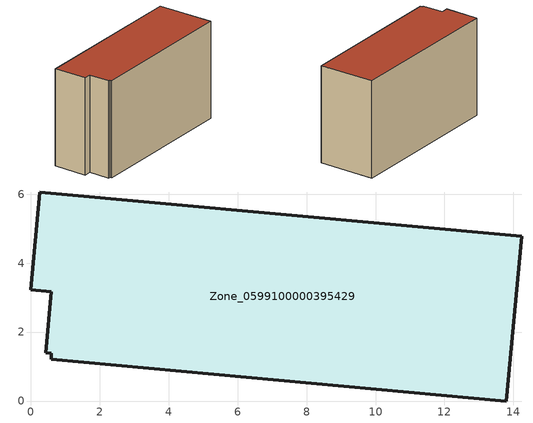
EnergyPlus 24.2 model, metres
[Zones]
Zone_0599100000395429
 floor ground (C_G): 0.59,1.38 0.43,1.4 0.59,3.17 0,3.22 0.26,6.06 14.24,4.79 13.79,0 0.59,1.21 z0
 wall outside (C_F): 13.79,0 14.24,4.79 0.26,6.06 0,3.22 0.59,3.17 0.43,1.4 0.59,1.38 0.59,1.21 13.79,0 z0:8.31
 roof outside (C_R): 0.43,1.4 0.59,1.38 0.59,1.21 13.79,0 14.24,4.79 0.26,6.06 0,3.22 0.59,3.17 z8.31
[BUILDING]
Pand.0599100000395429: North Axis=0; Terrain=City; Loads Convergence Tolerance Value=0.04; Temperature Convergence Tolerance Value=0.4; Solar Distribution=FullExterior; Maximum Number of Warmup Days=25; Minimum Number of Warmup Days=1
[Site:Location]
Rotterdam.The.Hague.AP_ZH_NLD Design_Conditions: Latitude=51.96; Longitude=4.45; Time Zone=1; Elevation=-4.5
[SITE:GROUNDTEMPERATURE:BUILDINGSURFACE]
18, 18, 18, 18, 18, 18, 18, 18, 18, 18, 18, 18
[MATERIAL] Thermal Absorptance=0.9; Solar Absorptance=0.7; Visible Absorptance=0.7
Name | Roughness | Thickness | Conductivity | Density | Specific Heat
G.TI.1992-2005 | MediumSmooth | 0.15 | 0.06 | 540 | 1210
F.TI.1992-2005 | Rough | 0.3 | 0.12 | 1920 | 840
R.TI.1992-2005 | MediumRough | 0.2 | 0.08 | 1500 | 1000
[CONSTRUCTION]
C_G: G.TI.1992-2005
C_F: F.TI.1992-2005
C_R: R.TI.1992-2005
[ZONE]
Zone_0599100000395429: Type=1; Multiplier=1; Ceiling Height=Autocalculate; Volume=Autocalculate; Floor Area=autocalculate; Part of Total Floor Area=Yes
[ZONEINFILTRATION:DESIGNFLOWRATE]
Infil_Zone_0599100000395429: Zone or ZoneList or Space or SpaceList=Zone_0599100000395429; Schedule=AlwaysOn; Design Flow Rate Calculation Method=Flow/Area; Flow Rate per Floor Area=0.0015; Constant Term Coefficient=1; Temperature Term Coefficient=0; Velocity Term Coefficient=0; Velocity Squared Term Coefficient=0
[HVACTEMPLATE:ZONE:IDEALLOADSAIRSYSTEM]
Zone_0599100000395429: Maximum Heating Supply Air Temperature=50; Minimum Cooling Supply Air Temperature=13; Maximum Heating Supply Air Humidity Ratio=0.0156; Minimum Cooling Supply Air Humidity Ratio=0.0077; Heating Limit=NoLimit; Cooling Limit=NoLimit; Dehumidification Control Type=ConstantSensibleHeatRatio; Cooling Sensible Heat Ratio=0.7; Dehumidification Setpoint=60; Humidification Control Type=None; Humidification Setpoint=30; Outdoor Air Method=None; Outdoor Air Flow Rate per Person=0.00944; Outdoor Air Flow Rate per Zone Floor Area=0; Outdoor Air Flow Rate per Zone=0; Demand Controlled Ventilation Type=None; Outdoor Air Economizer Type=NoEconomizer; Heat Recovery Type=None; Sensible Heat Recovery Effectiveness=0.7; Latent Heat Recovery Effectiveness=0.65
[ZONECONTROL:THERMOSTAT]
ThermostatControl_Zone_0599100000395429: Zone or ZoneList=Zone_0599100000395429; Control Type Schedule=DualSetpointControlType; Control 1=Thermostat_Zone_0599100000395429; Temperature Difference Between Cutout And Setpoint=0
[THERMOSTATSETPOINT:DUALSETPOINT]
Thermostat_Zone_0599100000395429: Heating Setpoint Temperature Schedule=HeatingSetpoint_Zone_0599100000395429; Cooling Setpoint Temperature Schedule=CoolingSetpoint_Zone_0599100000395429
[SCHEDULE:COMPACT]
HeatingSetpoint_Zone_0599100000395429: Through: 12/31, For: AllDays, Until: 24:00, 21
CoolingSetpoint_Zone_0599100000395429: Through: 12/31, For: AllDays, Until: 24:00, 24
DualSetpointControlType: Through: 12/31, For: AllDays, Until: 24:00, 4
AlwaysOn: Through: 12/31, For: AllDays, Until: 24:00, 1
